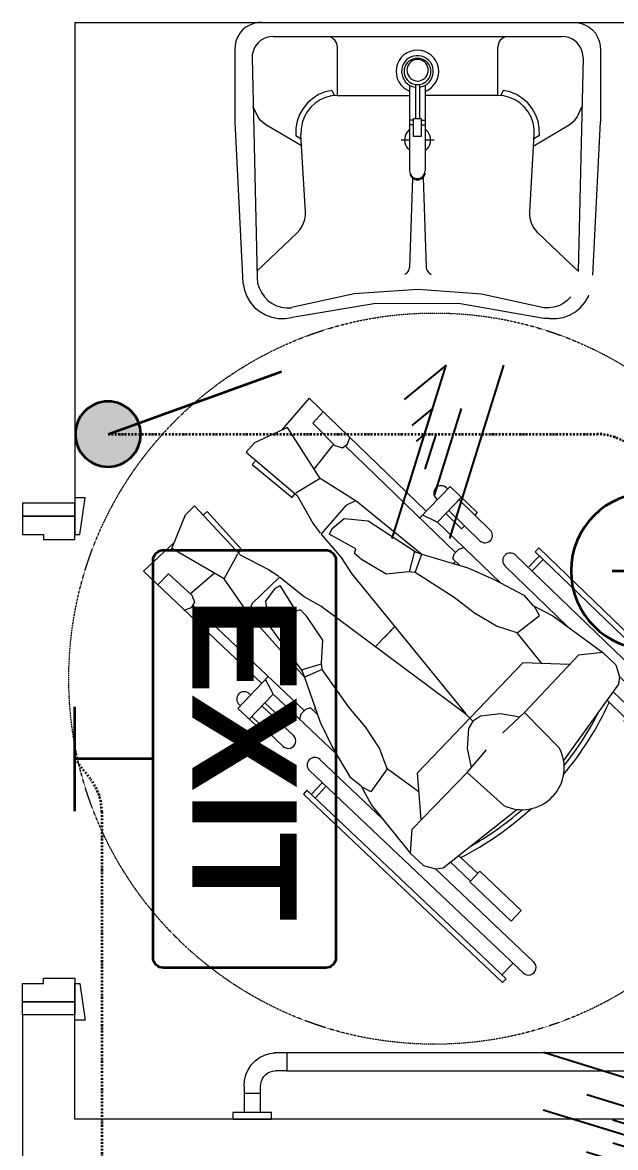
# Model space of a CAD drawing. Extents: x -12260 to 57327, y -29287 to 19916.
# Drawn here: x 7876 to 9011, y -7814 to -5660 of the extents above; entities that cross this region are included whole.
import ezdxf
from ezdxf.enums import TextEntityAlignment as Align

# ---------------------------------------------------------------- set-up
doc = ezdxf.new("R2010")
doc.units = 0
doc.header["$LTSCALE"] = 0.25
doc.linetypes.add('01-First Floor$0$TRATTEGGIATA', pattern=[0.75, 0.5, -0.25])
doc.linetypes.add('DASHDOT', pattern=[25.4, 12.7, -6.35, 0, -6.35])
for name, color, linetype, lineweight in [('01-First Floor$0$LOADING', 253, 'Continuous', 5), ('01-First Floor$0$SANIT', 250, 'Continuous', 5), ('01-First Floor$0$Walls', 251, 'Continuous', 5), ('01-First Floor$0$Wooden Joinery', 251, 'Continuous', 5), ('E-LITE-CIRC-NUMB', 6, 'Continuous', 25), ('E-LITE-CLNG @ 100', 150, 'Continuous', 35), ('E-LITE-CLNG-CNDT', 6, 'DASHDOT', 35), ('E-LITE-CTRL', 6, 'Continuous', 25), ('E-LITE-EXIT-CTRL', 6, 'Continuous', 25), ('E-LITE-EXIT-IDEN', 6, 'Continuous', 25), ('E-LITE-EXIT-WALL @ 100', 3, 'Continuous', 35), ('E-LITE-IDEN', 6, 'Continuous', 25), ('E-LITE-SWCH @ 100', 3, 'Continuous', 35), ('E-POWR-WIRE', 6, 'Continuous', 25), ('E-POWR-WIRE @ 100', 6, 'Continuous', 25), ('E-POWR-WIRE @ 20', 6, 'Continuous', 25), ('E-POWR-WIRE @ 50', 6, 'Continuous', 25)]:
    doc.layers.add(name, color=color, linetype=linetype, lineweight=lineweight)
doc.styles.add('DC_Arial', font='arial.ttf', dxfattribs={"width": 0.7})
doc.styles.add('DC_SIMPLEX', font='SIMPLEX.shx', dxfattribs={"width": 0.7})

# ---------------------------------------------------------------- blocks, each defined once
blk = doc.blocks.new('01-First Floor$0$Wheelchair')
for p, q in [((9688.8, 4580.4), (9636.3, 4519)), ((9688.8, 4580.4), (9913.2, 4363.8)), ((9695.9, 4532.4), (9716, 4554.1)), ((9647.3, 4524.1), (9584.2, 4494.7)), ((9709.9, 4426.2), (9647.3, 4524.1)), ((9695.9, 4532.4), (9738.4, 4489.9)), ((9762.6, 4492.4), (9766.7, 4505.2)), ((9584.2, 4494.7), (9568.2, 4476.7)), ((9698.4, 4444.2), (9735.9, 4492.5)), ((9738.4, 4489.9), (9752.5, 4485)), ((9752.5, 4485), (9762.6, 4492.4)), ((9968.8, 4285), (9757.7, 4488.8)), ((9568.2, 4476.7), (9665.9, 4393.6)), ((9586.8, 4461), (9580.1, 4453.2)), ((9580.1, 4453.2), (9656.4, 4390)), ((9709.9, 4426.2), (9663.7, 4398.5)), ((9779.1, 4383.2), (9709.9, 4426.2)), ((9656.4, 4390), (9661.8, 4397.1)), ((9900.5, 4350.6), (9959.2, 4411.4)), ((9951.7, 4408.7), (9954.5, 4406)), ((9959.2, 4411.4), (10010.4, 4361.2)), ((9452.6, 4357.1), (9469.8, 4373.8)), ((9469.8, 4373.8), (9557.2, 4280)), ((9665.9, 4393.6), (9695.8, 4341.1)), ((9759.9, 4375.2), (9711.9, 4320.3)), ((9759.9, 4375.2), (9778.4, 4384.2)), ((9778.4, 4384.2), (9904.8, 4281.6)), ((9933.8, 4386.5), (9932, 4388.3)), ((9934.6, 4342.8), (9980.6, 4390.4)), ((9975.8, 4385.5), (10035.6, 4327.8)), ((9426, 4292.7), (9452.6, 4357.1)), ((9486.4, 4356), (9493.9, 4363)), ((9493.9, 4363), (9560.4, 4289.7)), ((9934.3, 4342.8), (9906.5, 4356.1)), ((9950.7, 4359.5), (9980.6, 4330.3)), ((10015.9, 4307.3), (9956.1, 4365)), ((10010.4, 4361.2), (10005.8, 4356.5)), ((9695.8, 4341.1), (9709.9, 4321.7)), ((9732.8, 4330.6), (9727.3, 4319.9)), ((9732.8, 4330.6), (9756, 4349.7)), ((9756, 4349.7), (9802, 4345.5)), ((9802, 4345.5), (9893.6, 4285.1)), ((9934.7, 4342.9), (10054.3, 4227.4)), ((9980.6, 4330.3), (9986.1, 4336)), ((9751.1, 4275.1), (9711.9, 4320.3)), ((9778.1, 4291.7), (9727.3, 4319.9)), ((9371.6, 4248.8), (9430.7, 4303.9)), ((9526.6, 4234.6), (9426, 4292.7)), ((9560.4, 4289.7), (9553.6, 4283.9)), ((9775.8, 4283), (9778.1, 4291.7)), ((9890.5, 4287.2), (9880.7, 4247.5)), ((9966.8, 4282.3), (9975.4, 4291.3)), ((9975.4, 4291.3), (9984.9, 4294.4)), ((10121.6, 4286.3), (10128.5, 4293.5)), ((10128.5, 4293.5), (10506.2, 3929)), ((9526.6, 4234.6), (9552.2, 4282)), ((9557.2, 4280), (9611, 4252.4)), ((9770.8, 4244.3), (9751.1, 4275.1)), ((9789, 4271.5), (9775.8, 4283)), ((9836.1, 4243.1), (9789, 4271.5)), ((9891.8, 4246.6), (9904.8, 4281.6)), ((9893.6, 4285.1), (9904.8, 4281.6)), ((9904.8, 4281.6), (9992.8, 4255.2)), ((9964, 4272.7), (9966.8, 4282.3)), ((9977.3, 4259.9), (9964, 4272.7)), ((9967.7, 4265.7), (9965.5, 4263.4)), ((10489.5, 3888.5), (10084.1, 4279.7)), ((10129.9, 4278.3), (10109.5, 4257.2)), ((10137.1, 4271.4), (10116.7, 4250.3)), ((10121.6, 4286.3), (10499.3, 3921.8)), ((9371.6, 4248.8), (9598.1, 4034.2)), ((9419.9, 4243.9), (9399.1, 4222.7)), ((9419.9, 4243.9), (9464.3, 4203.2)), ((9508.1, 4245.3), (9461.6, 4205.7)), ((9611, 4252.4), (9631.1, 4239.2)), ((9989.6, 3975.8), (9770.8, 4244.3)), ((9879.4, 4247.6), (9836.1, 4243.1)), ((9891.8, 4246.6), (9879.4, 4247.6)), ((9966.5, 4198.9), (9891.8, 4246.6)), ((9992.8, 4255.2), (10043.4, 4233.2)), ((10183.1, 4143.7), (10063.9, 4258.7)), ((9572.7, 4167.4), (9526.6, 4234.6)), ((9579.9, 4186.9), (9632.5, 4237.3)), ((9623.1, 4216), (9633.6, 4221.9)), ((9679.4, 4200.1), (9632.5, 4237.3)), ((9664, 4172.4), (9633.6, 4221.9)), ((10043.4, 4233.2), (10099.8, 4203.2)), ((9464.3, 4203.2), (9469.8, 4189.4)), ((9623.1, 4216), (9605.2, 4191.9)), ((10099.8, 4203.2), (10116.9, 4183)), ((9462.9, 4179), (9450.3, 4174.3)), ((9469.8, 4189.4), (9462.9, 4179)), ((9679.2, 3982.3), (9466.2, 4184.1)), ((9579.9, 4186.9), (9571.7, 4168)), ((9605.2, 4191.9), (9611.4, 4146.2)), ((9711.1, 4181.9), (9679.4, 4200.1)), ((9989.1, 3975.3), (9711.1, 4181.9)), ((10005.5, 4168.6), (9966.5, 4198.9)), ((10116.9, 4183), (10155.6, 4163.8)), ((10130.2, 4164), (10120, 4181.2)), ((9571.7, 4168), (9679.8, 4046.3)), ((9672.6, 4175.1), (9664, 4172.4)), ((9684.7, 4162.4), (9672.6, 4175.1)), ((9715.1, 4116.7), (9684.7, 4162.4)), ((10047.5, 4143.9), (10005.5, 4168.6)), ((10087.4, 4131), (10130.2, 4164)), ((10155.6, 4163.8), (10251.2, 4093.6)), ((9611.4, 4146.2), (9675.8, 4057.3)), ((9851.9, 4142.1), (9833.2, 4122.2)), ((9849, 4139.2), (9835.9, 4124.9)), ((10087.4, 4131), (10047.5, 4143.9)), ((9712.6, 4073.2), (9715.1, 4116.7)), ((9816.8, 4105.4), (9835.9, 4124.9)), ((10135, 4071.7), (10087.4, 4131)), ((10251.2, 4093.6), (10204.7, 4088.4)), ((10251.2, 4093.6), (10275.8, 4069.8)), ((9673.6, 4060.4), (9712.8, 4071.9)), ((9714.2, 4060.8), (9712.6, 4073.2)), ((10097.7, 4073.5), (9997.2, 3968.1)), ((10187.6, 4070.2), (10097.7, 4073.5)), ((10204.7, 4088.4), (10101.2, 3978.7)), ((9675.8, 4057.3), (9679.8, 4046.3)), ((9714.2, 4060.8), (9679.8, 4046.3)), ((9765.1, 3988.4), (9714.2, 4060.8)), ((10275.8, 4069.8), (10283, 4047)), ((9610.7, 4047.5), (9552.6, 3986.2)), ((9619.9, 4014.1), (9605.4, 4041.3)), ((9679.8, 4046.3), (9710.1, 3959.6)), ((10281.4, 4032.7), (10176, 3886.7)), ((10283, 4047), (10281.4, 4032.7)), ((10469.2, 3867.5), (10283.1, 4047.1)), ((9576.3, 4012.7), (9574.4, 4014.4)), ((9619.9, 4013.8), (9574.4, 3965.8)), ((9619.9, 4013.8), (9740.6, 3899.4)), ((10271, 4018.3), (10309.2, 3981.4)), ((9552.6, 3986.2), (9605, 3937.3)), ((9554.9, 3993.8), (9557.7, 3991.1)), ((9659, 3934.2), (9598.7, 3991.4)), ((9604, 3997), (9634.5, 3968.4)), ((9691.3, 3987.6), (9681.9, 3984.4)), ((9704.7, 3974.8), (9691.3, 3987.6)), ((9698.5, 3984.2), (9700.7, 3986.4)), ((9797.1, 3950.8), (9765.1, 3988.4)), ((10294.8, 3967.5), (10259.1, 4001.9)), ((9579.2, 3970.8), (9639.5, 3913.6)), ((9634.5, 3968.4), (9629, 3962.7)), ((9673.3, 3975.3), (9670.6, 3965.7)), ((9681.9, 3984.4), (9673.3, 3975.3)), ((9896.3, 3862.9), (9997.1, 3968)), ((9989.1, 3975.3), (9986.9, 3977.9)), ((10002.4, 3961.7), (9989.1, 3975.3)), ((9997.1, 3968.1), (9995.9, 3966.7)), ((10003.8, 3963), (10017, 3972.2)), ((10017, 3972.2), (10055.4, 3976.6)), ((10055.4, 3976.6), (10092.1, 3970.4)), ((10101.2, 3978.7), (10059.8, 3939.5)), ((10101.2, 3978.7), (10167.6, 3911)), ((10310.6, 3982.9), (10291.2, 3962.7)), ((10389.2, 3907.1), (10310.6, 3982.9)), ((9605, 3937.3), (9609.5, 3942)), ((9710.1, 3959.6), (9734.3, 3910)), ((9823.7, 3909.9), (9797.1, 3950.8)), ((9993.9, 3948), (9991.2, 3909.5)), ((10002.4, 3961.7), (9993.9, 3948)), ((10002.4, 3961.7), (10003.2, 3962.2)), ((10291.2, 3962.7), (10369.7, 3886.9)), ((10491.3, 3929.5), (10470.9, 3908.4)), ((10499.3, 3921.8), (10506.2, 3929)), ((9734.3, 3910), (9766.8, 3855.1)), ((9838.4, 3870.6), (9823.7, 3909.9)), ((9991.2, 3909.5), (9999, 3873.1)), ((9991.2, 3863.6), (10028.5, 3906.8)), ((10369.7, 3886.9), (10389.2, 3907.1)), ((9830, 3774.5), (9709.7, 3888.4)), ((9689.7, 3867.2), (10098.6, 3479.7)), ((9838.4, 3870.6), (9807.3, 3826.4)), ((9899.8, 3825.8), (9838.4, 3870.6)), ((9886.2, 3755.3), (9991.2, 3863.6)), ((9903.6, 3773.2), (9896.3, 3862.9)), ((9991.2, 3863.6), (10061.7, 3800.3)), ((9693.1, 3821.6), (9713.3, 3842.9)), ((9700.4, 3814.7), (9720.5, 3836)), ((9766.8, 3855.1), (9787.8, 3838.9)), ((9787.8, 3838.9), (9808.6, 3801)), ((9807.3, 3826.4), (9789.7, 3835.8)), ((9684.7, 3829.6), (9677.9, 3822.3)), ((9677.9, 3822.3), (10058.9, 3461.2)), ((9684.7, 3829.6), (10065.8, 3468.5)), ((9808.6, 3801), (9883.1, 3708.7)), ((9945.2, 3681.2), (10086.4, 3793)), ((9883.1, 3708.7), (9886.2, 3755.3)), ((9883.1, 3708.7), (9907.9, 3685.2)), ((9907.9, 3685.2), (9931, 3679)), ((9959.2, 3692.3), (9997.7, 3655.7)), ((10011, 3670.7), (9975, 3704.8)), ((10118.7, 3500.9), (9930.9, 3678.8)), ((9931, 3679), (9945.2, 3681.2)), ((9996.3, 3654.2), (10015.6, 3674.6)), ((10015.6, 3674.6), (10094.8, 3599.5)), ((10075.5, 3579.1), (9996.3, 3654.2)), ((10094.8, 3599.5), (10075.5, 3579.1)), ((10057.7, 3476.1), (10077.9, 3497.4)), ((10065.8, 3468.5), (10058.9, 3461.2))]:
    blk.add_line(p, q)
at = {"color": 30, "linetype": '01-First Floor$0$TRATTEGGIATA'}
blk.add_circle((9928.9, 4043.3), 700, dxfattribs=at)
for centre, radius, start, end in [((9941.8, 4398.5), 14.2, 46.0147, 226.0147), ((10025.7, 4317.5), 14.2, 226.0147, 46.0147), ((10074, 4269.2), 14.6, 46.0147, 226.0147), ((9564.6, 4004.1), 14.2, 46.5424, 226.5424), ((9694.4, 4260), 626.4, 320.2511, 335.2615), ((9694.4, 4260), 616.4, 321.5411, 333.0972), ((9649.3, 3923.9), 14.2, 226.5424, 46.5424), ((10097.1, 3872.9), 80.1, 316.0147, 28.3763), ((9699.7, 3877.8), 14.6, 46.5424, 226.5424), ((10479.4, 3878), 14.6, 226.0147, 46.0147), ((10096.6, 3872.4), 80.1, 244.1807, 316.5424), ((9692, 4257.4), 626.4, 297.2956, 312.306), ((9692, 4257.4), 616.4, 299.4599, 311.0159), ((10108.7, 3490.3), 14.6, 226.5424, 46.5424)]:
    blk.add_arc(centre, radius, start, end)
blk = doc.blocks.new('01-First Floor')
blk.add_line((8925.7, -6185), (8925.6, -6185.1))
at = {"layer": '01-First Floor$0$SANIT'}
for p, q in [((8310.9, -5664.8), (8303.7, -5669)), ((8318.6, -5661.8), (8310.9, -5664.8)), ((8326.8, -5660.2), (8318.6, -5661.8)), ((8335, -5660), (8326.8, -5660.2)), ((8929.5, -5660), (8937.8, -5660.2)), ((8937.8, -5660.2), (8945.9, -5661.8)), ((8945.9, -5661.8), (8953.6, -5664.8)), ((8953.6, -5664.8), (8960.8, -5669)), ((8291.9, -5680.7), (8287.6, -5687.9)), ((8297.3, -5674.3), (8291.9, -5680.7)), ((8303.7, -5669), (8297.3, -5674.3)), ((8960.8, -5669), (8967.2, -5674.3)), ((8967.2, -5674.3), (8972.6, -5680.7)), ((8972.6, -5680.7), (8976.9, -5687.9)), ((8282.8, -5703.9), (8282.4, -5712.3)), ((8284.5, -5695.7), (8282.8, -5703.9)), ((8287.6, -5687.9), (8284.5, -5695.7)), ((8322.9, -5703.8), (8319.6, -5709.3)), ((8326.9, -5698.9), (8322.9, -5703.8)), ((8331.7, -5694.7), (8326.9, -5698.9)), ((8337.1, -5691.4), (8331.7, -5694.7)), ((8343, -5688.9), (8337.1, -5691.4)), ((8349.2, -5687.4), (8343, -5688.9)), ((8355.5, -5686.9), (8349.2, -5687.4)), ((8355.5, -5686.9), (8909, -5686.9)), ((8462.2, -5687.2), (8458.7, -5686.9)), ((8465.5, -5688.1), (8462.2, -5687.2)), ((8468.7, -5689.6), (8465.5, -5688.1)), ((8471.5, -5691.6), (8468.7, -5689.6)), ((8474, -5694.1), (8471.5, -5691.6)), ((8476, -5697), (8474, -5694.1)), ((8477.5, -5700.2), (8476, -5697)), ((8478.4, -5703.6), (8477.5, -5700.2)), ((8478.7, -5707.1), (8478.4, -5703.6)), ((8478.7, -5799.6), (8478.7, -5707.1)), ((8786.2, -5703.6), (8785.9, -5707.1)), ((8785.9, -5799.6), (8785.9, -5707.1)), ((8787.1, -5700.2), (8786.2, -5703.6)), ((8788.5, -5697), (8787.1, -5700.2)), ((8790.5, -5694.1), (8788.5, -5697)), ((8793, -5691.6), (8790.5, -5694.1)), ((8795.8, -5689.6), (8793, -5691.6)), ((8799, -5688.1), (8795.8, -5689.6)), ((8802.3, -5687.2), (8799, -5688.1)), ((8805.8, -5686.9), (8802.3, -5687.2)), ((8915.3, -5687.4), (8909, -5686.9)), ((8921.5, -5688.9), (8915.3, -5687.4)), ((8927.4, -5691.4), (8921.5, -5688.9)), ((8932.8, -5694.7), (8927.4, -5691.4)), ((8937.6, -5698.9), (8932.8, -5694.7)), ((8941.7, -5703.8), (8937.6, -5698.9)), ((8944.9, -5709.3), (8941.7, -5703.8)), ((8976.9, -5687.9), (8980, -5695.7)), ((8980, -5695.7), (8981.7, -5703.9)), ((8981.7, -5703.9), (8982.1, -5712.3)), ((8282.4, -5712.3), (8282.4, -5850.3)), ((8315.9, -5721.4), (8315.5, -5727.8)), ((8315.5, -5727.8), (8324.9, -6149.1)), ((8317.3, -5715.2), (8315.9, -5721.4)), ((8319.6, -5709.3), (8317.3, -5715.2)), ((8601.1, -5727.1), (8596.9, -5732.8)), ((8606.1, -5722.1), (8601.1, -5727.1)), ((8612, -5718.1), (8606.1, -5722.1)), ((8615.1, -5728.5), (8611.1, -5731.7)), ((8618.4, -5715.2), (8612, -5718.1)), ((8619.7, -5726), (8615.1, -5728.5)), ((8625.2, -5713.4), (8618.4, -5715.2)), ((8624.6, -5724.3), (8619.7, -5726)), ((8627.5, -5728.8), (8623.2, -5729.9)), ((8629.7, -5723.5), (8624.6, -5724.3)), ((8632.3, -5712.9), (8625.2, -5713.4)), ((8632, -5728.4), (8627.5, -5728.8)), ((8634.9, -5723.5), (8629.7, -5723.5)), ((8636.4, -5728.8), (8632, -5728.4)), ((8639.3, -5713.5), (8632.3, -5712.9)), ((8640, -5724.5), (8634.9, -5723.5)), ((8640.8, -5729.9), (8636.4, -5728.8)), ((8646.1, -5715.4), (8639.3, -5713.5)), ((8644.9, -5726.3), (8640, -5724.5)), ((8649.4, -5728.8), (8644.9, -5726.3)), ((8652.5, -5718.4), (8646.1, -5715.4)), ((8653.4, -5732.2), (8649.4, -5728.8)), ((8658.3, -5722.5), (8652.5, -5718.4)), ((8663.3, -5727.5), (8658.3, -5722.5)), ((8667.3, -5733.3), (8663.3, -5727.5)), ((8949, -5727.8), (8939.9, -6136.9)), ((8947.3, -5715.2), (8944.9, -5709.3)), ((8948.6, -5721.4), (8947.3, -5715.2)), ((8949, -5727.8), (8948.6, -5721.4)), ((8982.1, -5712.3), (8982.1, -5850.3)), ((8591.9, -5745.9), (8591.2, -5753)), ((8593.8, -5739.1), (8591.9, -5745.9)), ((8596.9, -5732.8), (8593.8, -5739.1)), ((8601.9, -5750), (8601.7, -5755.1)), ((8603, -5744.9), (8601.9, -5750)), ((8604.9, -5740.1), (8603, -5744.9)), ((8607.6, -5735.6), (8604.9, -5740.1)), ((8606.7, -5749.3), (8606.3, -5753.7)), ((8607.9, -5745), (8606.7, -5749.3)), ((8611.1, -5731.7), (8607.6, -5735.6)), ((8609.8, -5741), (8607.9, -5745)), ((8612.3, -5737.4), (8609.8, -5741)), ((8612.2, -5747.7), (8611.9, -5751.3)), ((8613.1, -5744.2), (8612.2, -5747.7)), ((8615.5, -5734.3), (8612.3, -5737.4)), ((8614.6, -5740.9), (8613.1, -5744.2)), ((8616.6, -5738), (8614.6, -5740.9)), ((8619.2, -5731.8), (8615.5, -5734.3)), ((8619.1, -5735.4), (8616.6, -5738)), ((8622.1, -5733.3), (8619.1, -5735.4)), ((8623.2, -5729.9), (8619.2, -5731.8)), ((8625.3, -5731.8), (8622.1, -5733.3)), ((8628.7, -5730.9), (8625.3, -5731.8)), ((8632.3, -5730.6), (8628.7, -5730.9)), ((8635.8, -5730.9), (8632.3, -5730.6)), ((8639.2, -5731.8), (8635.8, -5730.9)), ((8642.5, -5733.3), (8639.2, -5731.8)), ((8644.8, -5731.8), (8640.8, -5729.9)), ((8645.4, -5735.4), (8642.5, -5733.3)), ((8648.5, -5734.3), (8644.8, -5731.8)), ((8647.9, -5738), (8645.4, -5735.4)), ((8649.9, -5740.9), (8647.9, -5738)), ((8651.6, -5737.4), (8648.5, -5734.3)), ((8651.4, -5744.2), (8649.9, -5740.9)), ((8652.4, -5747.7), (8651.4, -5744.2)), ((8654.2, -5741), (8651.6, -5737.4)), ((8652.7, -5751.3), (8652.4, -5747.7)), ((8656.7, -5736.1), (8653.4, -5732.2)), ((8656.1, -5745), (8654.2, -5741)), ((8657.3, -5749.3), (8656.1, -5745)), ((8659.3, -5740.6), (8656.7, -5736.1)), ((8657.7, -5753.7), (8657.3, -5749.3)), ((8661.2, -5745.5), (8659.3, -5740.6)), ((8662.2, -5750.6), (8661.2, -5745.5)), ((8662.3, -5755.8), (8662.2, -5750.6)), ((8670.3, -5739.7), (8667.3, -5733.3)), ((8672.2, -5746.5), (8670.3, -5739.7)), ((8672.8, -5753.5), (8672.2, -5746.5)), ((8591.2, -5753), (8591.7, -5760)), ((8591.7, -5760), (8593.3, -5766.9)), ((8593.3, -5766.9), (8596.2, -5773.3)), ((8601.7, -5755.1), (8602.4, -5760.3)), ((8602.4, -5760.3), (8603.9, -5765.2)), ((8603.9, -5765.2), (8606.3, -5769.9)), ((8606.3, -5753.7), (8606.7, -5758.1)), ((8606.3, -5769.9), (8609.4, -5774)), ((8606.7, -5758.1), (8607.9, -5762.4)), ((8607.9, -5762.4), (8609.8, -5766.4)), ((8609.8, -5766.4), (8612.3, -5770)), ((8611.9, -5751.3), (8612.2, -5754.9)), ((8612.2, -5754.9), (8613.1, -5758.4)), ((8612.3, -5770), (8615.5, -5773.1)), ((8613.1, -5758.4), (8614.6, -5761.6)), ((8614.6, -5761.6), (8616.6, -5764.6)), ((8616.6, -5764.6), (8619.1, -5767.2)), ((8619.1, -5767.2), (8622.1, -5769.2)), ((8622.1, -5769.2), (8625.3, -5770.7)), ((8625.3, -5770.7), (8628.7, -5771.7)), ((8628.7, -5771.7), (8632.3, -5772)), ((8632.3, -5772), (8635.8, -5771.7)), ((8635.8, -5771.7), (8639.2, -5770.7)), ((8639.2, -5770.7), (8642.5, -5769.2)), ((8642.5, -5769.2), (8645.4, -5767.2)), ((8645.4, -5767.2), (8647.9, -5764.6)), ((8647.9, -5764.6), (8649.9, -5761.6)), ((8648.5, -5773.1), (8651.6, -5770)), ((8649.9, -5761.6), (8651.4, -5758.4)), ((8651.4, -5758.4), (8652.4, -5754.9)), ((8651.6, -5770), (8654.2, -5766.4)), ((8652.4, -5754.9), (8652.7, -5751.3)), ((8654.1, -5774.5), (8657.3, -5770.4)), ((8654.2, -5766.4), (8656.1, -5762.4)), ((8656.1, -5762.4), (8657.3, -5758.1)), ((8657.3, -5758.1), (8657.7, -5753.7)), ((8657.3, -5770.4), (8659.8, -5765.8)), ((8659.8, -5765.8), (8661.5, -5760.9)), ((8661.5, -5760.9), (8662.3, -5755.8)), ((8667.5, -5773.8), (8670.5, -5767.4)), ((8670.5, -5767.4), (8672.2, -5760.6)), ((8672.2, -5760.6), (8672.8, -5753.5)), ((8455.2, -5793), (8442.8, -5798.1)), ((8468.2, -5790.1), (8455.2, -5793)), ((8468.2, -5790.1), (8473.2, -5799.8)), ((8596.2, -5773.3), (8600.1, -5779.2)), ((8600.1, -5779.2), (8605, -5784.3)), ((8605, -5784.3), (8610.7, -5788.5)), ((8609.4, -5774), (8613.2, -5777.5)), ((8610.7, -5788.5), (8617, -5791.7)), ((8613.2, -5777.5), (8617.6, -5780.4)), ((8615.5, -5773.1), (8619.2, -5775.6)), ((8617, -5780.1), (8617, -5943.9)), ((8617, -5791.7), (8617, -5791.7)), ((8617.6, -5780.4), (8622.3, -5782.5)), ((8619.2, -5775.6), (8623.2, -5777.5)), ((8622.3, -5782.5), (8627.4, -5783.7)), ((8623.2, -5777.5), (8627.5, -5778.7)), ((8627.4, -5783.7), (8627.4, -5783.7)), ((8627.5, -5778.7), (8632, -5779)), ((8628, -5779), (8628, -5844)), ((8632, -5779), (8636.4, -5778.7)), ((8636, -5779), (8636, -5844)), ((8636, -5783.8), (8641.1, -5782.7)), ((8636.4, -5778.7), (8640.8, -5777.5)), ((8640.8, -5777.5), (8644.8, -5775.6)), ((8641.1, -5782.7), (8645.9, -5780.7)), ((8644.8, -5775.6), (8648.5, -5773.1)), ((8645.9, -5780.7), (8650.3, -5777.9)), ((8646.5, -5791.9), (8652.8, -5788.8)), ((8646.6, -5780.3), (8646.6, -5943.4)), ((8650.3, -5777.9), (8654.1, -5774.5)), ((8652.8, -5788.8), (8658.6, -5784.7)), ((8658.6, -5784.7), (8663.5, -5779.6)), ((8663.5, -5779.6), (8667.5, -5773.8)), ((8796.3, -5790.1), (8791.3, -5799.8)), ((8809.4, -5793), (8796.3, -5790.1)), ((8821.7, -5798.1), (8809.4, -5793)), ((8421.3, -5814.1), (8412.9, -5824.6)), ((8431.4, -5805.2), (8421.3, -5814.1)), ((8436.2, -5814.2), (8427.7, -5822)), ((8442.8, -5798.1), (8431.4, -5805.2)), ((8445.8, -5807.9), (8436.2, -5814.2)), ((8456.2, -5803.3), (8445.8, -5807.9)), ((8467.3, -5800.5), (8456.2, -5803.3)), ((8478.7, -5799.6), (8467.3, -5800.5)), ((8478.7, -5799.6), (8617.7, -5799.6)), ((8785.9, -5799.6), (8646.7, -5799.6)), ((8797.2, -5800.5), (8785.9, -5799.6)), ((8808.3, -5803.3), (8797.2, -5800.5)), ((8818.8, -5807.9), (8808.3, -5803.3)), ((8828.3, -5814.2), (8818.8, -5807.9)), ((8833.1, -5805.2), (8821.7, -5798.1)), ((8836.8, -5822), (8828.3, -5814.2)), ((8843.2, -5814.1), (8833.1, -5805.2)), ((8851.6, -5824.6), (8843.2, -5814.1)), ((8326.9, -5841.1), (8317.6, -5821.7)), ((8406.3, -5836.4), (8401.7, -5849.2)), ((8412.9, -5824.6), (8406.3, -5836.4)), ((8420.6, -5831.1), (8415.1, -5841.2)), ((8427.7, -5822), (8420.6, -5831.1)), ((8843.9, -5831.1), (8836.8, -5822)), ((8849.4, -5841.2), (8843.9, -5831.1)), ((8858.2, -5836.4), (8851.6, -5824.6)), ((8862.8, -5849.2), (8858.2, -5836.4)), ((8937.6, -5841.2), (8946.9, -5821.7)), ((8282.4, -5850.3), (8297.5, -6159.4)), ((8331.1, -5846.7), (8326.9, -5841.1)), ((8336.2, -5851.6), (8331.1, -5846.7)), ((8341.9, -5855.6), (8336.2, -5851.6)), ((8411.1, -5896.6), (8341.9, -5855.6)), ((8401.7, -5849.2), (8399.3, -5862.5)), ((8411.3, -5852.1), (8409.2, -5863.5)), ((8415.1, -5841.2), (8411.3, -5852.1)), ((8624.7, -5846.8), (8617, -5846.8)), ((8624.7, -5855.6), (8617, -5855.6)), ((8624.7, -5844), (8638.9, -5844)), ((8624.7, -5878.2), (8624.7, -5844)), ((8638.9, -5844), (8638.9, -5878.2)), ((8638.9, -5846.8), (8647, -5846.8)), ((8638.9, -5855.6), (8647, -5855.6)), ((8853.3, -5852.1), (8849.4, -5841.2)), ((8855.3, -5863.5), (8853.3, -5852.1)), ((8853.5, -5896.6), (8922.6, -5855.6)), ((8865.2, -5862.5), (8862.8, -5849.2)), ((8922.6, -5855.6), (8928.3, -5851.6)), ((8928.3, -5851.6), (8933.4, -5846.7)), ((8933.4, -5846.7), (8937.6, -5841.2)), ((8967.8, -6143.8), (8982.1, -5850.3)), ((8399.3, -5862.5), (8399.1, -5876.1)), ((8399.1, -5876.1), (8409.5, -5882.8)), ((8409.2, -5863.5), (8409, -5875.1)), ((8417.5, -6022.4), (8409, -5875.1)), ((8608.4, -5877.6), (8607.5, -5881.7)), ((8610, -5873.7), (8608.4, -5877.6)), ((8612.2, -5870.1), (8610, -5873.7)), ((8615, -5866.9), (8612.2, -5870.1)), ((8617.7, -5865), (8615, -5866.9)), ((8638.9, -5878.2), (8624.7, -5878.2)), ((8649.6, -5867), (8646.3, -5864.3)), ((8652.4, -5870.2), (8649.6, -5867)), ((8654.6, -5873.8), (8652.4, -5870.2)), ((8656.2, -5877.7), (8654.6, -5873.8)), ((8657.1, -5881.8), (8656.2, -5877.7)), ((8847, -6022.4), (8855.5, -5875.1)), ((8865.4, -5876.1), (8855, -5882.8)), ((8855.5, -5875.1), (8855.3, -5863.5)), ((8865.4, -5876.1), (8865.2, -5862.5)), ((8617.7, -5885), (8600.5, -5885)), ((8607.5, -5881.7), (8607.3, -5886)), ((8607.3, -5886), (8607.8, -5890.2)), ((8607.8, -5890.2), (8609, -5894.2)), ((8609, -5894.2), (8610.9, -5898)), ((8610.9, -5898), (8613.4, -5901.4)), ((8613.4, -5901.4), (8616.5, -5904.4)), ((8664, -5885), (8646.7, -5885)), ((8648, -5904.4), (8651, -5901.5)), ((8651, -5901.5), (8653.5, -5898.1)), ((8653.5, -5898.1), (8655.4, -5894.3)), ((8655.4, -5894.3), (8656.7, -5890.3)), ((8656.7, -5890.3), (8657.2, -5886.1)), ((8657.2, -5886.1), (8657.1, -5881.8)), ((8617, -5943.9), (8617.2, -5946.5)), ((8646.4, -5946.5), (8646.6, -5943.9)), ((8622.7, -5958), (8616.9, -6129.2)), ((8617.2, -5946.5), (8617.9, -5948.9)), ((8617.8, -5948.7), (8617.8, -5951.9)), ((8617.8, -5951.9), (8619, -5954.2)), ((8617.9, -5948.9), (8619, -5951.3)), ((8619, -5951.3), (8620.4, -5953.4)), ((8619, -5954.2), (8620.5, -5956.2)), ((8620.4, -5953.4), (8622.3, -5955.2)), ((8620.5, -5956.2), (8622.4, -5957.9)), ((8622.3, -5955.2), (8624.4, -5956.7)), ((8622.4, -5957.9), (8624.5, -5959.3)), ((8624.4, -5956.7), (8626.7, -5957.8)), ((8624.5, -5959.3), (8626.8, -5960.3)), ((8626.7, -5957.8), (8629.2, -5958.5)), ((8626.8, -5960.3), (8629.3, -5961)), ((8629.2, -5958.5), (8631.8, -5958.7)), ((8629.3, -5961), (8631.8, -5961.2)), ((8631.8, -5958.7), (8634.4, -5958.5)), ((8631.8, -5961.2), (8634.3, -5961)), ((8634.3, -5961), (8636.8, -5960.3)), ((8634.4, -5958.5), (8636.9, -5957.8)), ((8636.8, -5960.3), (8639.1, -5959.3)), ((8636.9, -5957.8), (8639.2, -5956.7)), ((8639.1, -5959.3), (8641.2, -5957.9)), ((8639.2, -5956.7), (8641.3, -5955.2)), ((8641.2, -5957.9), (8643.1, -5956.2)), ((8641.3, -5955.2), (8643.2, -5953.4)), ((8642.7, -5957), (8648.8, -6129.2)), ((8643.1, -5956.2), (8644.6, -5954.2)), ((8643.2, -5953.4), (8644.6, -5951.3)), ((8644.6, -5951.3), (8645.7, -5948.9)), ((8644.6, -5954.2), (8645.8, -5951.9)), ((8645.7, -5948.9), (8646.4, -5946.5)), ((8645.8, -5948.7), (8645.8, -5951.9)), ((8416.3, -6037.2), (8417.4, -6029.8)), ((8417.4, -6029.8), (8417.5, -6022.4)), ((8847.1, -6029.9), (8847, -6022.4)), ((8848.2, -6037.2), (8847.1, -6029.9)), ((8406.8, -6057.2), (8410.9, -6051)), ((8410.9, -6051), (8414.1, -6044.3)), ((8414.1, -6044.3), (8416.3, -6037.2)), ((8850.4, -6044.3), (8848.2, -6037.2)), ((8853.6, -6051), (8850.4, -6044.3)), ((8857.7, -6057.2), (8853.6, -6051)), ((8324.6, -6136.4), (8401.9, -6062.6)), ((8401.9, -6062.6), (8406.8, -6057.2)), ((8862.6, -6062.6), (8857.7, -6057.2)), ((8939.9, -6136.4), (8862.6, -6062.6)), ((8612.1, -6139.1), (8613.9, -6137)), ((8613.9, -6137), (8615.4, -6134.6)), ((8615.4, -6134.6), (8616.4, -6132)), ((8616.4, -6132), (8616.9, -6129.3)), ((8648.8, -6129.3), (8649.4, -6132)), ((8649.4, -6132), (8650.4, -6134.6)), ((8650.4, -6134.6), (8651.8, -6137)), ((8651.8, -6137), (8653.7, -6139.1)), ((8298.3, -6159.8), (8300.7, -6172.4)), ((8324.9, -6149.1), (8326.1, -6158.8)), ((8326.1, -6158.8), (8329, -6168.3)), ((8607.5, -6142.2), (8609.9, -6140.8)), ((8609.9, -6140.8), (8612.1, -6139.1)), ((8653.7, -6139.1), (8655.8, -6140.8)), ((8655.8, -6140.8), (8658.2, -6142.2)), ((8300.7, -6172.4), (8305.2, -6184.5)), ((8329, -6168.3), (8333.2, -6177.1)), ((8333.2, -6177.1), (8338.9, -6185.1)), ((8510.6, -6179.6), (8391.2, -6205.7)), ((8632.5, -6171), (8510.6, -6179.6)), ((8754.4, -6180), (8632.5, -6171)), ((8873.7, -6206.4), (8754.4, -6180)), ((8959.2, -6184.6), (8960.3, -6181.8)), ((8305.2, -6184.5), (8311.8, -6195.5)), ((8311.8, -6195.5), (8320.1, -6205.4)), ((8338.9, -6185.1), (8345.7, -6192.1)), ((8345.7, -6192.1), (8353.6, -6197.9)), ((8353.6, -6197.9), (8362.3, -6202.3)), ((8362.3, -6202.3), (8371.5, -6205.2)), ((8552.1, -6198), (8392.2, -6224.5)), ((8714.1, -6198.8), (8552.1, -6198)), ((8873.7, -6226.8), (8714.1, -6198.8)), ((8902.3, -6202.3), (8893, -6205.3)), ((8910.9, -6197.9), (8902.3, -6202.3)), ((8918.8, -6192.1), (8910.9, -6197.9)), ((8925.6, -6185.1), (8918.8, -6192.1)), ((8944.2, -6205.6), (8952.6, -6195.8)), ((8952.6, -6195.8), (8959.2, -6184.6)), ((8320.1, -6205.4), (8330, -6213.6)), ((8330, -6213.6), (8341.1, -6220)), ((8341.1, -6220), (8353.2, -6224.4)), ((8353.2, -6224.4), (8365.8, -6226.7)), ((8371.5, -6205.2), (8381.1, -6206.6)), ((8378.7, -6226.8), (8391.4, -6224.8)), ((8381.1, -6206.6), (8390.8, -6206.4)), ((8391.2, -6205.7), (8391.2, -6205.7)), ((8883.4, -6206.6), (8873.7, -6206.4)), ((8893, -6205.3), (8883.4, -6206.6)), ((8897.9, -6226.8), (8910.7, -6224.6)), ((8910.7, -6224.6), (8922.9, -6220.3)), ((8922.9, -6220.3), (8934.2, -6213.9)), ((8934.2, -6213.9), (8944.2, -6205.6)), ((8365.8, -6226.7), (8378.7, -6226.8)), ((8885, -6226.8), (8873.8, -6226.8)), ((8885, -6226.8), (8897.9, -6226.8)), ((8321.3, -7648), (8329.7, -7641.6)), ((8329.7, -7641.6), (8339.1, -7636.9)), ((8339.1, -7636.9), (8349.1, -7634)), ((8349.1, -7634), (8359.4, -7633)), ((9060.2, -7633), (8357.3, -7633)), ((8381.7, -7633), (8359.4, -7633)), ((8381.7, -7633), (8381.7, -7667)), ((8303.6, -7675.1), (8308, -7665)), ((8308, -7665), (8313.9, -7655.9)), ((8313.9, -7655.9), (8321.3, -7648)), ((8349.9, -7668.8), (8354.6, -7667.5)), ((8354.6, -7667.5), (8359.4, -7667)), ((8381.7, -7667), (8359.4, -7667)), ((8381.7, -7667), (9060.2, -7667)), ((8300, -7697), (8301, -7685.9)), ((8301, -7685.9), (8303.6, -7675.1)), ((8332, -7691.8), (8333.3, -7686.7)), ((8333.3, -7686.7), (8335.3, -7682)), ((8335.3, -7682), (8338.1, -7677.7)), ((8338.1, -7677.7), (8341.5, -7674)), ((8341.5, -7674), (8345.5, -7671)), ((8345.5, -7671), (8349.9, -7668.8)), ((8300, -7697), (8300, -7746)), ((8300, -7710), (8331.6, -7710)), ((8331.6, -7697), (8332, -7691.8)), ((8331.6, -7746), (8331.6, -7697)), ((8352.9, -7747), (8278.7, -7747)), ((8278.7, -7747), (8278.7, -7760)), ((8352.9, -7760), (8352.9, -7747)), ((8278.7, -7760), (8352.9, -7760))]:
    blk.add_line(p, q, dxfattribs=at)
at = {"layer": '01-First Floor$0$Walls'}
for p, q in [((7976, -5660, 0), (10176, -5660)), ((7976, -5660), (7976, -6580)), ((7976, -6580), (7876, -6580)), ((7876, -7560), (7876, -8060)), ((7976, -7560), (7876, -7560)), ((7976, -7760), (7976, -7560)), ((10176, -7760), (7976, -7760))]:
    blk.add_line(p, q, dxfattribs=at)
at = {"layer": '01-First Floor$0$Wooden Joinery'}
for points in [[(7976, -6605), (7876, -6605), (7876, -6640), (7916, -6640), (7916, -6650), (7976, -6650), (7976, -6580)], [(7976, -6580), (7876, -6580), (7876, -6605), (7976, -6605)], [(7876, -7500), (7916, -7500), (7916, -7490), (7976, -7490), (7976, -7535), (7876, -7535)], [(7876, -7535), (7976, -7535), (7976, -7560), (7876, -7560), (7876, -7500)]]:
    blk.add_lwpolyline(points, dxfattribs=at)
for points in [[(7976, -6640), (7986, -6640), (7996, -6570), (7976, -6570)], [(7976, -7500), (7986, -7500), (7996, -7570), (7976, -7570)]]:
    blk.add_lwpolyline(points, close=True, dxfattribs=at)
at = {"layer": '01-First Floor$0$LOADING'}
blk.add_blockref('01-First Floor$0$Wheelchair', (-1264.3, -10959.5, -0.1), dxfattribs=at)
blk.add_blockref('01-First Floor$0$Wheelchair', (-1264.3, -10959.5, -0.1), dxfattribs=at)
blk = doc.blocks.new('*U7')
for p, q in [((0, 0), (0, -1.5)), ((1, -1.5), (-1, -1.5))]:
    blk.add_line(p, q)
blk.add_lwpolyline([(3.8, 0), (-3.8, 0, -0.414214), (-4, 0.2), (-4, 3.3, -0.414214), (-3.8, 3.5), (3.8, 3.5, -0.414214), (4, 3.3), (4, 0.2, -0.414214)], format="xyb", close=True)
at = {"color": 251, "insert": (0, 1.75), "char_height": 2, "attachment_point": 5, "style": 'DC_Arial'}
blk.add_mtext('{\\fArial|b1|i0|c0|p34;\\W1;EXIT}', dxfattribs=at)
at = {"layer": 'E-LITE-EXIT-CTRL', "style": 'DC_SIMPLEX', "width": 0.7, "flags": 8}
blk.add_attdef('CONTROL', (4.5, -2.5), '', height=2, rotation=360, dxfattribs=at)
at = {"layer": 'E-LITE-EXIT-IDEN', "style": 'DC_SIMPLEX', "width": 0.7, "flags": 8}
blk.add_attdef('TYPE', (4.5, 4), '', height=2, rotation=360, dxfattribs=at)
blk = doc.blocks.new('DC_LT-CL-Point')
for p, q in [((0, -0.711), (0, 0.711)), ((0.711, 0), (-0.711, 0))]:
    blk.add_line(p, q)
blk.add_circle((0, 0), 1.5)
at = {"layer": 'E-LITE-CIRC-NUMB', "style": 'DC_SIMPLEX', "width": 0.7, "flags": 8}
blk.add_attdef('CIRCUIT', text='', height=2, rotation=360, dxfattribs=at).set_placement((-3.364, 1.5), align=Align.RIGHT)
at = {"layer": 'E-LITE-CTRL', "style": 'DC_SIMPLEX', "width": 0.7, "flags": 8}
blk.add_attdef('CONTROL', (3.364, -3.498), '', height=2, rotation=360, dxfattribs=at)
at = {"layer": 'E-LITE-IDEN', "style": 'DC_SIMPLEX', "width": 0.7, "flags": 8}
blk.add_attdef('TYPE', (3.364, 1.5), '', height=2, rotation=360, dxfattribs=at)
blk = doc.blocks.new('*U35')
blk.add_hatch(color=256).paths.add_polyline_path([(-0.625, 0.625, 1), (-0.625, -0.625, 1)])
blk.add_line((-0.625, 0), (-3.947, 1.2))
blk.add_circle((-0.625, 0), 0.625)
at = {"layer": 'E-LITE-CTRL', "style": 'DC_SIMPLEX', "width": 0.7, "flags": 8}
blk.add_attdef('CONTROL', (-26.627, -10.116), '', height=2, rotation=360, dxfattribs=at)
at = {"layer": 'E-LITE-IDEN', "style": 'DC_SIMPLEX', "width": 0.7, "flags": 8}
blk.add_attdef('TYPE', text='', height=2, rotation=360, dxfattribs=at).set_placement((-31.991, -10.116), align=Align.RIGHT)
blk = doc.blocks.new('*U44')
for p, q in [((-1.658, 1.617), (1.663, 0.587)), ((-1.66, 0.515), (1.66, -0.515)), ((-1.663, -0.587), (1.658, -1.617)), ((1.659, -1.078), (1.657, -2.157))]:
    blk.add_line(p, q)
at = {"const_width": 0.414}
blk.add_lwpolyline([(1.278, -0.19, 1), (1.277, -0.604, 1)], format="xyb", close=True, dxfattribs=at)
blk = doc.blocks.new('*U648')
at = {"layer": 'E-POWR-WIRE @ 100', "xscale": 100, "yscale": 100, "zscale": 100}
blk.add_blockref('*U44', (9038.9, -7793.1), dxfattribs=at)
at = {"layer": 'E-POWR-WIRE @ 20', "xscale": 20, "yscale": 20, "zscale": 20}
blk.add_blockref('*U44', (9038.9, -7793.1), dxfattribs=at)
at = {"layer": 'E-POWR-WIRE @ 50', "xscale": 50, "yscale": 50, "zscale": 50}
blk.add_blockref('*U44', (9038.9, -7793.1), dxfattribs=at)
blk = doc.blocks.new('*U47')
for p, q in [((-0.515, -1.66), (0.515, 1.66)), ((0.515, 1.66), (-0.287, 1.001)), ((0.587, -1.663), (1.617, 1.658))]:
    blk.add_line(p, q)
blk = doc.blocks.new('*U702')
at = {"layer": 'E-POWR-WIRE @ 100', "xscale": 100, "yscale": 100, "zscale": 100}
blk.add_blockref('*U47', (8635.3, -6481.8), dxfattribs=at)
at = {"layer": 'E-POWR-WIRE @ 20', "xscale": 20, "yscale": 20, "zscale": 20}
blk.add_blockref('*U47', (8635.3, -6481.8), dxfattribs=at)
at = {"layer": 'E-POWR-WIRE @ 50', "xscale": 50, "yscale": 50, "zscale": 50}
blk.add_blockref('*U47', (8635.3, -6481.8), dxfattribs=at)

msp = doc.modelspace()

# ---------------------------------------------------------------- linework, layer by layer
at = {"layer": 'E-LITE-CLNG-CNDT'}
msp.add_lwpolyline([(8039.7, -6448.1), (8976, -6448.1, -0.414214), (9076, -6548.1), (9076, -6710)], format="xyb", dxfattribs=at)
at = {"layer": 'E-LITE-CLNG-CNDT', "color": 1, "elevation": 0}
msp.add_lwpolyline([(7976, -7070), (8007.1, -7110.3, -0.165548), (8027.8, -7171.4), (8027.8, -8436.9, -0.13776), (8013.2, -8489), (7976, -8550)], format="xyb", dxfattribs=at)

# ---------------------------------------------------------------- block references
at = {"layer": 'E-LITE-CLNG @ 100'}
ref = msp.add_blockref('DC_LT-CL-Point', (9076, -6710), dxfattribs=dict(at, xscale=-99.99999999999999, yscale=99.99999999999999, zscale=99.99999999999999))
ref.add_attrib('TYPE', 'LD4', (9272.4, -7021.5), dxfattribs={"layer": 'E-LITE-IDEN', "height": 200, "style": 'DC_SIMPLEX', "width": 0.7, "flags": 8})
at = {"layer": 'E-LITE-CLNG-CNDT'}
msp.add_blockref('01-First Floor', (0, 0), dxfattribs=at)
at = {"layer": 'E-LITE-EXIT-WALL @ 100', "xscale": 100, "yscale": 100, "zscale": 100, "rotation": 270}
msp.add_blockref('*U7', (8126, -7070, 0), dxfattribs=at)
at = {"layer": 'E-LITE-SWCH @ 100', "xscale": -100, "yscale": 100, "zscale": 100}
msp.add_blockref('*U35', (7977.2, -6448.1), dxfattribs=at)
at = {"layer": 'E-POWR-WIRE'}
for name in ['*U702', '*U648']:
    msp.add_blockref(name, (0, 0), dxfattribs=at)

doc.saveas('drawing.dxf')
